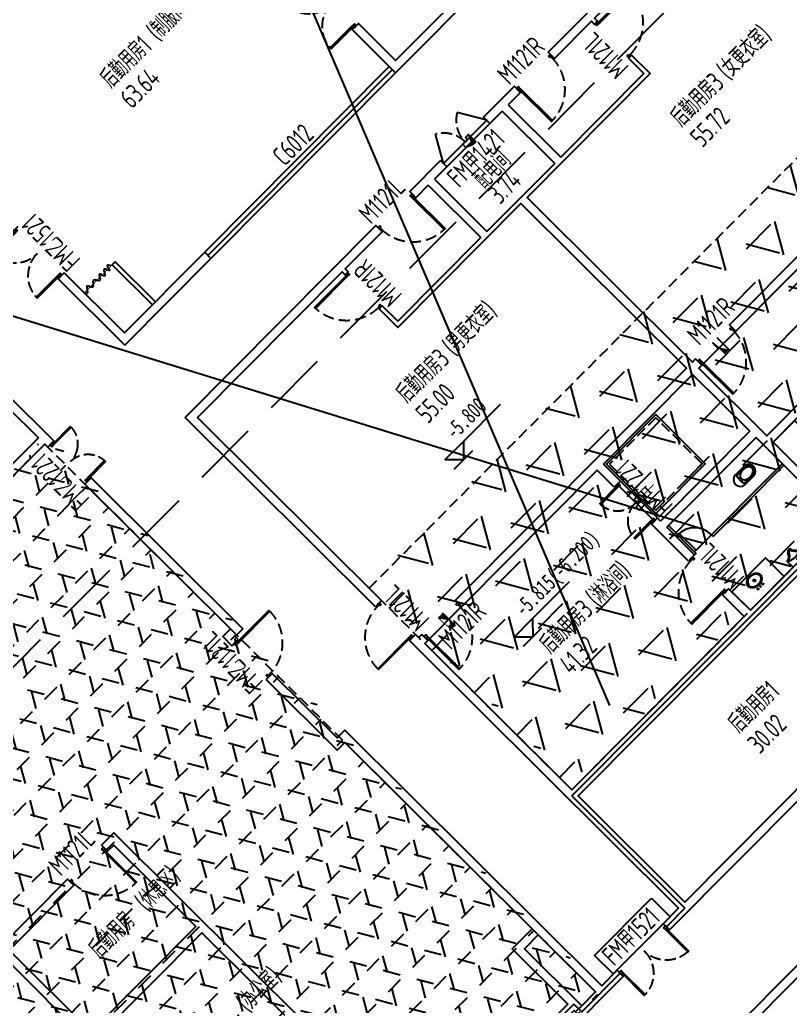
# Model space of a CAD drawing. Extents: x 517381295 to 519272522, y 3499086963 to 3500603577.
# Drawn here: x 518825204 to 518842859, y 3499861043 to 3499883646 of the extents above; entities that cross this region are included whole.
import ezdxf

# ---------------------------------------------------------------- set-up
doc = ezdxf.new("R2010")
doc.units = 0
doc.header["$LTSCALE"] = 1000
doc.header["$MEASUREMENT"] = 0
for name, pattern in [('DASH', [0.35, 0.25, -0.1]), ('DASHED', [0.75, 0.5, -0.25]), ('HIDDEN', [0.375, 0.25, -0.125])]:
    doc.linetypes.add(name, pattern=pattern)
doc.layers.get('0').update_dxf_attribs({"linetype": 'CONTINUOUS'})
doc.layers.get('DEFPOINTS').update_dxf_attribs({"color": 8, "linetype": 'CONTINUOUS'})
for name, color, linetype in [('A10-plan_B1_SEN23VEG_设计区$0$AE-WALL', 255, 'CONTINUOUS'), ('AD-AREA-USNO', 13, 'CONTINUOUS'), ('AD-INDX', 43, 'CONTINUOUS'), ('AD-LEVL-HIGH', 61, 'CONTINUOUS'), ('AD-NAME-ROOM', 9, 'CONTINUOUS'), ('AD-NUMB', 205, 'CONTINUOUS'), ('AD-SIGN', 195, 'CONTINUOUS'), ('AE-ABOV', 154, 'HIDDEN'), ('AE-DOOR-INSD', 61, 'CONTINUOUS'), ('AE-EQPM-TOLT', 70, 'CONTINUOUS'), ('AE-FLOR', 151, 'CONTINUOUS'), ('AE-WALL', 255, 'CONTINUOUS'), ('AE-WALL-HACH', 15, 'CONTINUOUS'), ('AE-WIND', 11, 'CONTINUOUS'), ('C-XREF-EXT', 7, 'CONTINUOUS')]:
    doc.layers.add(name, color=color, linetype=linetype)
doc.layers.add('不打印图层', color=8, linetype='CONTINUOUS', plot=False)
doc.layers.add('修改圈注', color=2, linetype='CONTINUOUS', plot=False)
doc.styles.add('TH-STYLE1', font='STFANGSO.TTF', dxfattribs={"width": 0.699999988079071})
doc.styles.add('TH-STYLE3', font='tssdeng.shx', dxfattribs={"width": 0.699999988079071, "bigfont": 'tssdchn.shx'})
doc.linetypes.add('ZIGZAG', pattern='A,0.0001,-0.2,[131,ltypeshp.shx,S=0.2,R=0,X=-0.2,Y=0],-0.4,[131,ltypeshp.shx,S=0.2,R=180,X=0.2,Y=0],-0.2', length=0.8001)

# ---------------------------------------------------------------- blocks, each defined once
blk = doc.blocks.new('*U332')
blk.add_lwpolyline([(30, 30), (60, 30), (60.00000000000008, 1070), (30.00000000000007, 1070)], close=True)
for points in [[(30, 0), (30, 30), (0, 30), (0, -30), (60, -30), (60, 0), (30, 0)], [(1070, 0), (1070, 30), (1100, 30), (1100, -30), (1040, -30), (1040, 0), (1070, 0)]]:
    blk.add_lwpolyline(points)
at = {"linetype": 'HIDDEN'}
blk.add_arc((30, 30), 1040, 0, 90, dxfattribs=at)
blk = doc.blocks.new('*U335')
for points in [[(30, 30), (60, 30), (60.00000000000001, 750), (30.00000000000001, 750)], [(1470, 30), (1440, 30), (1440, 750), (1470, 750)]]:
    blk.add_lwpolyline(points, close=True)
for points in [[(30, 0), (30, 30), (0, 30), (0, -30), (60, -30), (60, 0), (30, 0)], [(1470, 0), (1470, 30), (1500, 30), (1500, -30), (1440, -30), (1440, 0), (1470, 0)]]:
    blk.add_lwpolyline(points)
at = {"linetype": 'DASH'}
for centre, start, end in [((30, 30), 0, 90), ((1470, 30), 90, 180)]:
    blk.add_arc(centre, 720, start, end, dxfattribs=at)
at = {"layer": 'A10-plan_B1_SEN23VEG_设计区$0$AE-WALL'}
for points in [[(0, -100), (0, 100)], [(1500, -100), (1500, 100)]]:
    blk.add_lwpolyline(points, dxfattribs=at)
blk = doc.blocks.new('*U337')
for points in [[(30, 30), (60, 30), (60.00000000000001, 750), (30.00000000000001, 750)], [(1470, 30), (1440, 30), (1440, 750), (1470, 750)]]:
    blk.add_lwpolyline(points, close=True)
for points in [[(30, 0), (30, 30), (0, 30), (0, -30), (60, -30), (60, 0), (30, 0)], [(1470, 0), (1470, 30), (1500, 30), (1500, -30), (1440, -30), (1440, 0), (1470, 0)]]:
    blk.add_lwpolyline(points)
at = {"linetype": 'DASH'}
for centre, start, end in [((30, 30), 0, 90), ((1470, 30), 90, 180)]:
    blk.add_arc(centre, 720, start, end, dxfattribs=at)
at = {"layer": 'A10-plan_B1_SEN23VEG_设计区$0$AE-WALL'}
for points in [[(0, -100), (0, 100)], [(1500, -100), (1500, 100)]]:
    blk.add_lwpolyline(points, dxfattribs=at)
blk = doc.blocks.new('*U334')
blk.add_lwpolyline([(30, 30), (60, 30), (60.00000000000008, 1070), (30.00000000000007, 1070)], close=True)
for points in [[(30, 0), (30, 30), (0, 30), (0, -30), (60, -30), (60, 0), (30, 0)], [(1070, 0), (1070, 30), (1100, 30), (1100, -30), (1040, -30), (1040, 0), (1070, 0)]]:
    blk.add_lwpolyline(points)
at = {"linetype": 'HIDDEN'}
blk.add_arc((30, 30), 1040, 0, 90, dxfattribs=at)
blk = doc.blocks.new('*U336')
for points in [[(30, 30), (60, 30), (60, 600), (30, 600)], [(1170, 30), (1140, 30), (1140, 600), (1170, 600)]]:
    blk.add_lwpolyline(points, close=True)
for points in [[(30, 0), (30, 30), (0, 30), (0, -30), (60, -30), (60, 0), (30, 0)], [(1170, 0), (1170, 30), (1200, 30), (1200, -30), (1140, -30), (1140, 0), (1170, 0)]]:
    blk.add_lwpolyline(points)
at = {"linetype": 'DASH'}
for centre, start, end in [((30, 30), 0, 90), ((1170, 30), 90, 180)]:
    blk.add_arc(centre, 570, start, end, dxfattribs=at)
at = {"layer": 'A10-plan_B1_SEN23VEG_设计区$0$AE-WALL'}
for points in [[(0, -100), (0, 100)], [(1200, -100), (1200, 100)]]:
    blk.add_lwpolyline(points, dxfattribs=at)
blk = doc.blocks.new('*U333')
blk.add_lwpolyline([(770, 30), (740, 30), (739.9999999999999, 1070), (769.9999999999999, 1070)], close=True)
for points in [[(-270, 0), (-270, 30), (-300, 30), (-300, -30), (-240, -30), (-240, 0), (-270, 0)], [(770, 0), (770, 30), (800, 30), (800, -30), (740, -30), (740, 0), (770, 0)]]:
    blk.add_lwpolyline(points)
at = {"linetype": 'HIDDEN'}
blk.add_arc((770, 30), 1040, 90, 180, dxfattribs=at)
blk = doc.blocks.new('*U338')
for p, q in [((0, 0), (350, -606.2177826491071)), ((1400, 0), (1050, -606.2177826491071))]:
    blk.add_line(p, q)
at = {"linetype": 'DASH'}
for centre, start, end in [((0, 0), 300.0000000000038, 0), ((1400, 0), 180, 239.9999999999962)]:
    blk.add_arc(centre, 700, start, end, dxfattribs=at)
blk = doc.blocks.new('$WINLIB2D$00000002')
at = {"color": 0}
for points in [[(-0.5000000029504008, 0.5), (0.4999999970495992, 0.5)], [(-0.5000000029504008, 0.5), (-0.5000000029504008, -0.5)], [(0.4999999970495992, 0.5), (0.4999999970495992, -0.5)], [(0.5000000029504008, 0), (-0.4999999970495992, 0)], [(-0.5000000029504008, -0.5), (0.4999999970495992, -0.5)]]:
    blk.add_lwpolyline(points, dxfattribs=at)
blk = doc.blocks.new('卫生间15门槛')
at = {"layer": 'AD-SIGN'}
h = blk.add_hatch(dxfattribs=at)
h.set_pattern_fill('ANSI31', color=256, scale=500, angle=360.0000000234385, style=0)
h.set_pattern_definition([(45.00000002343853, (187442.1152952922, -544757.6708512866), (-44.19417384223812, 44.19417380608032), [])])
h.paths.add_polyline_path([(-20, -400), (130, -400), (130, 0), (0, 0), (0, -200), (-20, -200)])
blk.add_line((130, -400), (130, 0), dxfattribs=at)
at = {"layer": 'AD-SIGN', "const_width": 20}
blk.add_lwpolyline([(-15, -400), (-15, -200), (0, -200), (0, 0)], dxfattribs=at)
blk = doc.blocks.new('*U348')
at = {"layer": 'AD-SIGN'}
h = blk.add_hatch(dxfattribs=at)
h.set_pattern_fill('ANSI31', color=256, scale=500, angle=360.0000000234385, style=0)
h.set_pattern_definition([(45.00000002343853, (-50, 1.86887473e-08), (-44.19417384223812, 44.19417380608032), [])])
h.paths.add_polyline_path([(149.6666666059755, -66.6666665188968), (149.6666665705852, 0), (0, 6.39898542e-08), (3.02679837e-08, 99.99991901970185), (149.6666665286757, 99.99991903289768), (149.666666514473, 166.6673447042703), (249.666666514473, 166.6673447042703), (249.666666514473, -66.66666651889679)])
at = {"layer": 'AD-SIGN', "const_width": 20}
blk.add_lwpolyline([(149.666666514473, 166.6673447042703), (149.6666665286757, 99.99991896748544), (3.02679837e-08, 99.99991901970185), (0, 5.59416503e-08), (149.6666665705852, 0), (149.6666666059755, -66.6666665188968)], dxfattribs=at)
at = {"layer": 'DEFPOINTS'}
blk.add_lwpolyline([(149.6666666059755, -66.6666665188968), (149.6666665705852, 0), (0, 6.39898542e-08), (3.02679837e-08, 99.99991901970185), (149.6666665286757, 99.99991903289768), (149.666666514473, 166.6673447042703), (249.666666514473, 166.6673447042703), (249.666666514473, -66.66666651889679)], close=True, dxfattribs=at)
blk = doc.blocks.new('fhfshgfdshdshhdshds')
at = {"layer": 'AD-NUMB', "elevation": -0.6487093564429797}
blk.add_lwpolyline([(48173.72791147232, 47104.57385993004), (48173.72791004181, 46504.57386016846), (46323.72790813446, 46504.57386255264), (46323.72789669037, 47104.57387042046)], close=True, dxfattribs=at)
at = {"layer": 'AE-FLOR'}
for points in [[(58150.00001525879, 62350.00001335144), (56749.99999141693, 62350.00004601479)], [(58150.00001144409, 62250.00001382828), (56749.99998044968, 62250.00004601479)], [(49835.00001478195, 54900.00000715256), (48750.00000476837, 54899.99999761581)], [(58749.99996995926, 54900.00007247925), (57650.00003147125, 54900.00001430511)]]:
    blk.add_lwpolyline(points, dxfattribs=at)
at = {"layer": 'AE-FLOR', "elevation": -0.6259452302948287}
for points in [[(54350.00147342682, 54350.00005364418), (54350.00143527985, 53150.00003528595)], [(54450.00147342682, 54350.0000538826), (54450.00143527985, 53150.00003576279)]]:
    blk.add_lwpolyline(points, dxfattribs=at)
at = {"layer": 'AE-WALL'}
for p, q in [((56749.99999094009, 62250.00005245209), (56349.99999809265, 62250.00005960464)), ((58549.99999046326, 62250.00002241135), (58150.00001239777, 62250.00002908707)), ((56349.99999761581, 60550.00004816055), (58549.99999237061, 60550.00003600121))]:
    blk.add_line(p, q, dxfattribs=at)
for points in [[(60349.99995565414, 64600.00002717972), (57450.00003910065, 64600.00002479553), (57450.00006866455, 66000.00004196167), (57650.00006580353, 66000.00003814697), (57650.00006771088, 64800.00001692772), (60149.99996185303, 64800.00002527237)], [(45749.9999423027, 65500.00006818771), (45750.00004053116, 64500.00003027916), (28850.00001573563, 64499.99998831749)], [(28850.00001430511, 62150.00002717972), (32350.00000190735, 62150.000020504), (32350.00001144409, 62399.99999856949), (32150.0000166893, 62400.00000190735), (32150.00000190735, 62350.00001001358), (28850.00001192093, 62350.00004768372), (28850.0000333786, 64300.00002408028), (32149.99999713898, 64300.00003099442), (32150.00002861023, 63499.99999904633), (32349.99995517731, 63500.00001120567), (32349.99999475479, 64300.00003123283), (45749.99998283386, 64300.00005483627), (45750.00004911423, 64200.00003623962), (45949.999979496, 64200.00005102158), (45950.00000143051, 65700.00006008148), (45699.99999046326, 65700.00005865097), (45699.99998569489, 65800.00002527237)], [(48850.00000095367, 66749.99999904633), (48649.99998903275, 66750.00000143051)], [(51450.00004768372, 64600.00003623962), (48649.99998664856, 64600.00004076958), (48649.99998903275, 66750.00001764297)], [(48850.00000095367, 66749.99999904633), (48849.99999809265, 64800.00002455711), (51450.00004673004, 64800.00003361702), (51450.00004768372, 64600.00003623962)], [(45700.00001430511, 58000.00001335144), (45700.00001430511, 58100.00001192093), (45950.00003862381, 58100.00001239777), (45950.00003147125, 63000.00003480911), (45750.000041008, 63000.00003576279), (45750.00003290176, 58300.00001335144), (45500.00001430511, 58300.0000128746), (45500.00001525879, 58000.00001335144)], [(48450.00000333786, 56299.99999570847), (48450.00001335144, 62450.00004577637), (54649.99996757507, 62450.00005149841), (54649.99997425079, 62250.00005698204), (53450.00004005432, 62250.0000166893), (53449.99998855591, 62150.36496067047), (53350.00003528595, 62151.0947561264), (53350.0000128746, 62250.00002598763), (48649.99993896484, 62250.00009155273), (48650.00000143051, 56299.99999380112)], [(56149.99997282028, 62250.00004243851), (55749.99998617172, 62250.0000462532), (55749.99998426437, 62450.00003385544), (56749.99996089935, 62450.00002598763)], [(56749.99998044968, 62250.00004601479), (56749.99996089935, 62450.00002598763)], [(58150.00001144409, 62250.00001382828), (58150.00001335144, 62450.00001573563)], [(58150.00001335144, 62450.00001573563), (59150.00001621246, 62450.00001335144), (59150.00000858307, 62250.00001239777), (58749.99998855591, 62250.00002336502)], [(66349.99999141693, 56300.00000476837), (66349.99997234344, 62250.00003027916), (61550.00001907349, 62250.00004148483), (61550.00001621246, 62151.09476280212), (61450.00004196167, 62150.3649263382), (61450.00004673004, 62250.00001502037), (60250.00000095367, 62250.00002241135), (60250.00001430511, 62450.0000128746), (66549.99999523163, 62450.000010252), (66549.99997091293, 56300.000010252)], [(56149.9999961853, 62250.00002622604), (56149.9999756813, 60550.00004839897)], [(56349.99996805191, 62250.00003767014), (56349.99998283386, 60550.00004673004)], [(58549.99999332428, 62250.00002813339), (58549.99999237061, 60550.00003600121)], [(58749.99998950958, 62250.00002813339), (58749.999979496, 60550.00004673004)], [(54250.00148391724, 54900.00000238419), (49850.00000762939, 54900.00000953674), (49850.00001144409, 55100.00000762939), (57350.00004863739, 55099.99999761581), (57349.99999904633, 60450.00004029274), (53350.0000038147, 60450.00004172325), (53350.00003623962, 61050.00001430511), (53450.00001811981, 61050.00002622604), (53449.99999237061, 60550.00003147125), (56149.9999756813, 60550.00004863739)], [(58749.999979496, 60550.00004673004), (61450.00001811981, 60550.00000905991), (61449.99999666214, 61050.00005316734), (61550.00003004074, 61050.00002908707), (61550.00001430511, 60450.00000524521), (57549.99999570847, 60450.00004172325), (57550.00003385544, 55100.00001335144), (57648.54038572311, 55100.00000858307), (57650.00003147125, 54900.00001430511), (57550.00004243851, 54900.00000286102), (57550.00004243851, 52700.00000715256), (58949.99996852875, 52700.00005483627), (58948.54039859772, 52500.00000333786), (57550.00004339218, 52500.00000429153), (57549.9999666214, 50150.00008940697), (66349.99998092651, 50150.00002264977), (66349.99998950958, 54899.99999904633), (58749.9999704361, 54900.00007247925), (58749.99994850159, 55100.0000743866), (66350.00000095367, 55100.00000095367), (66349.99998474121, 55200.00000143051)], [(45500.00001525879, 58000.00001335144), (45700.00001430511, 58000.00001335144)], [(40349.99451160431, 50300.00009584427), (40349.99452400208, 53850.00004148483), (36949.99478721619, 53850.00007200241)], [(36749.99478912354, 53650.0000770092), (36749.99484920502, 56900.00003838539), (39049.99452161789, 56900.00001001358), (39049.99452400208, 56700.00001144409), (36949.99485111237, 56700.00001144409), (36949.9947924614, 54050.00007820129), (40349.99450588226, 54050.00003671646), (40349.99448680878, 56700.00003194809), (40149.99449539185, 56700.00003671646), (40149.99450016022, 56900.00003576279), (40549.9944896698, 56900.000020504), (40549.99452972412, 46500.00006651878)], [(45099.99999046326, 46750.00006771088), (43799.99998188019, 46750.00009250641), (43800.00001239777, 46500.0000808239), (42999.99452018738, 46500.00007104874), (42999.99451732635, 46300.00006532669), (44000.0000038147, 46300.00006532669), (43999.99997901917, 46550.00009465218), (45100.00001239777, 46550.0000667572), (45099.99998855591, 46300.00009822845), (45849.99999237061, 46300.00009679794), (45850.00000429153, 46300.00008773804), (46450.00003051758, 46300.00007271767), (46450.00003528595, 46500.0000641346), (45950.00001811981, 46500.00007343292), (45950.00002098083, 54800.00000047684), (45700.00001621246, 54800.00000143051), (45700.00001382828, 56900.0000128746)], [(45500.00001525879, 56900.00001335144), (45700.00001382828, 56900.0000128746)], [(45500.00001192093, 56900.00001192093), (45500.00001621246, 54599.99999928474), (45750.00001859665, 54600), (45750.00001096725, 48550.00000190735)], [(48650.00001239777, 56299.99999427795), (48450.00003242493, 56299.99999451637)], [(57350.00000476837, 49950.00006723404), (48650.00000476837, 49950.00003790855), (48649.99994421005, 46500.00009727478), (54450.01605987549, 46500.0000872612)], [(54450.01605701447, 46300.00009298325), (47949.99999237061, 46300.00004434586), (47950.00000476837, 46500.00002908707), (48449.99997663498, 46500.00009155273), (48449.99997758865, 55200.00000715256)], [(48650.00000667572, 55199.99999475479), (48450.00003194809, 55199.99999427795)], [(48650.00001430511, 55199.99999475479), (48650.0000166893, 55100.00000238419), (48748.54035949707, 55100.00000119209), (48750.00000476837, 54899.99999761581), (48650.0000038147, 54899.99999809265), (48650.00001525879, 50150.0000436306), (54250.00148105621, 50150.00005149841)], [(54250.00147247314, 54350.00004076958), (54250.00148105621, 54899.99998998642)], [(54450.00148010254, 54350.00004053116), (54450.00148010254, 54899.99998903275)], [(57350.00002717972, 53050.00003862381), (57350.00004434586, 54900.00000476837), (54450.00147104263, 54900.00000572205)], [(54250.00146770477, 51950.00004029274), (54250.00147819519, 53150.00004029274)], [(54450.00147438049, 53050.00003910065), (54450.00147914886, 53150.00004053116)], [(57350.00001573563, 53050.00003862381), (54450.00147914886, 53050.00003886223)], [(54450.00148296356, 50150.00005245209), (57350.00000762939, 50150.00006151199), (57350.00003290176, 52850.00004029274)], [(54450.00146102905, 51950.000041008), (54450.00147342682, 52850.00003910065)], [(57350.00002193451, 52850.00004005432), (54450.00146770477, 52850.0000371933)], [(54450.00146102905, 51950.000041008), (54250.00146770477, 51950.00004029274)], [(54450.00146341324, 50150.00005292892), (54450.00143909454, 50851.45966911316), (54250.0014667511, 50850.00003194809), (54250.00147867203, 50150.00003933907)], [(45750.00001096725, 48550.00000190735), (45099.99999761581, 48550.00000166893), (45099.99999046326, 46750.00006771088)], [(45299.99996852875, 46500.00010895729), (45750.00001096725, 46500.00008440018), (45750.00000238419, 48350.00000190735), (45299.99996757507, 48350.00002384186), (45299.99996852875, 46500.00010895729)]]:
    blk.add_lwpolyline(points, dxfattribs=at)
blk.add_lwpolyline([(70999.999958992, 43450.00014257431), (57000.00001430511, 43450.00004386902), (47450.00002765656, 43449.99982500076), (47450.00002861023, 43649.99982309341), (57000.0000295639, 43650.00002384186), (70999.99996042252, 43650.00013828278), (70999.999958992, 43450.00014257431)], close=True, dxfattribs=at)
at = {"layer": 'AE-WALL-HACH', "linetype": 'ZIGZAG', "ltscale": 0.5}
for p, q in [((48550.00000572205, 50050.00003790855), (66449.99994325638, 50050.00010871887)), ((48550.00000572205, 50050.00003790855), (48549.99999189377, 46400.0000846386)), ((48549.99999189377, 46400.0000846386), (47950.00000810623, 46400.00003385544))]:
    blk.add_line(p, q, dxfattribs=at)
blk.add_lwpolyline([(46450.00001811981, 46400.00012588501), (45200.0000038147, 46400.00011229515), (45200.00001144409, 46650.00006699562), (43899.99998188019, 46650.00009489059), (43900.00000858307, 46400.00010752678), (42999.99452018738, 46400.00010490417)], dxfattribs=at)
at = {"layer": '不打印图层', "const_width": 19.99999999999999}
blk.add_lwpolyline([(49750.00017738342, 66100.00002670288), (48850.00002670288, 66100.00002622604)], dxfattribs=at)
at = {"layer": '不打印图层'}
blk.add_lwpolyline([(49750.00017166138, 64800.0000269413), (49750.0001745224, 66100.00002670288), (49850.0001745224, 66100.00002717972), (49850.00017786026, 64800.00002598763)], close=True, dxfattribs=at)
blk.add_open_spline([(49719.92559623718, 66100.00002908707), (49697.27231121063, 66137.20074796677), (49643.86837625504, 66224.89957046509), (49625.43008041382, 65954.30666351318), (49549.87805652618, 66267.15118122101), (49443.66018915176, 65928.58846330643), (49401.87649583817, 66265.54531240463), (49293.28622913361, 65929.68864583969), (49207.16466426849, 66274.73044800758), (49066.83032989502, 65948.88308763504), (48997.55362606049, 66272.55238986015), (48898.42716884613, 65978.6367225647), (48860.24107074738, 66074.59279894829), (48849.99997663498, 66103.7624630928)], degree=3, knots=[0, 0, 0, 0, 88.80644524712842, 209.3567185154523, 331.3596579599989, 481.7568986713893, 608.7395036063712, 755.9999384182302, 906.5401168295083, 1071.377620566348, 1201.373261382279, 1363.484647371846, 1433.56238788932, 1433.56238788932, 1433.56238788932, 1433.56238788932], dxfattribs=at)
at = {"layer": 'AE-DOOR-INSD'}
for name, p, rotation in [('*U337', (48750.0000371933, 66750.00001811981, -0.02099833437549443), 90.00000099097433), ('*U337', (57550.00008583069, 66000.00004339218, -0.02099755438666762), 90.0000007533762), ('*U338', (58150.00000762939, 62350.00002288818), 180.0000000928465), ('*U336', (54350.00148010254, 53150.00004005432, 0.02099562876578815), 89.99999997964485)]:
    blk.add_blockref(name, p, dxfattribs=dict(at, rotation=rotation))
at = {"layer": 'AE-DOOR-INSD', "extrusion": (-1.037573161622514e-10, 1.506775818160178e-10, -1), "zscale": -1, "rotation": 89.9999999689182}
blk.add_blockref('*U336', (-45850.00004196168, 63000.00003528594, 0.04194091677471774), dxfattribs=at)
at = {"layer": 'AE-DOOR-INSD', "extrusion": (0, 0, -1)}
for name, p, xscale, zscale, rotation in [('*U332', (-55749.99998903275, 62350.00004220009), -1, -1, 179.9999996159401), ('*U332', (-61499.99998760223, 62150.72985386848), -1, -1, 89.99999964462857), ('*U334', (-40149.9944934845, 56800.0000371933), -1.000000000000002, -1.000000000000002, 179.9999999999999), ('*U334', (-54350.00144863129, 50850.72984862328), -1.000000000000035, -1.000000000000035, 270.0000000665031)]:
    blk.add_blockref(name, p, dxfattribs=dict(at, xscale=xscale, zscale=zscale, rotation=rotation))
at = {"layer": 'AE-DOOR-INSD', "extrusion": (0, 0, -1), "zscale": -1}
for name, p, rotation in [('*U332', (-59150.00001621246, 62350.00001573563), 180.0000003132469), ('*U332', (-53400.00003194809, 62150.72984981537), 270.0000002922771), ('*U333', (-45600.00000953674, 57200.00001239777), 90.000000836123), ('*U333', (-48550.00002193451, 55999.9999935627), 270.0000002452861), ('*U332', (-48749.27018356323, 54999.99992847443), 180.0000004169111), ('*U332', (-57649.27022266388, 55000.00002980232), 180.0000003473621)]:
    blk.add_blockref(name, p, dxfattribs=dict(at, rotation=rotation))
at = {"layer": 'AE-DOOR-INSD', "extrusion": (1.506775818723038e-10, 1.037573160805118e-10, -1), "zscale": -1, "rotation": 180}
blk.add_blockref('*U335', (-46450.0000038146, 46400.00003767007, 0.6469248737404089), dxfattribs=at)
at = {"layer": 'AE-FLOR'}
for p, rotation in [((57375.16667032242, 62250.00010967255), 4.368512655817757e-07), ((54350.0015335083, 53824.83337831497, -0.6259452302948287), 269.9999998772625)]:
    blk.add_blockref('*U348', p, dxfattribs=dict(at, rotation=rotation))
at = {"layer": 'AE-FLOR', "xscale": -0.9999999999999997, "rotation": 179.9999981112811}
for p in [(49300.00000333786, 54700.00000143051), (58207.49999761581, 54700.00003838539)]:
    blk.add_blockref('卫生间15门槛', p, dxfattribs=at)
at = {"layer": 'AE-WIND', "xscale": 6000, "yscale": 200, "zscale": 1200, "rotation": 6.075718907196153e-08}
blk.add_blockref('$WINLIB2D$00000002', (54450.00006961823, 64700.00005149841), dxfattribs=at)
at = {"layer": 'AD-NUMB', "style": 'TH-STYLE3'}
for s, height, rotation, width, p in [('FM乙1521', 450, 89.93948451760028, 0.699999988079071, (49344.86129713058, 66686.73654794693, 0.02099309757584397)), ('C6012', 450, 359.999959018865, 0.699999988079071, (54128.17967176437, 64877.25716257095)), ('FM乙1221', 449.9999999999999, 90.00002732075669, 0.699999988079071, (45602.20911598206, 62674.83493280411, -0.0227313625389696)), ('M1121L', 450, 359.999959018865, 0.699999988079071, (54578.65525913239, 62537.74667406082)), ('M1121R', 450, 4.098113502006952e-05, 0.699999988079071, (59076.07098388672, 62537.74598550797)), ('M1121R', 450, 90.06051548239974, 0.699999988079071, (53965.00689983368, 60893.31375551224)), ('FM甲1421', 450, 0.06052914276934143, 0.699999988079071, (56595.43644046783, 61694.97602081299, -0.6487096976931543)), ('M1121L', 450, 89.93948451760028, 0.699999988079071, (61335.56440734863, 60892.85668230057)), ('FM乙1121L', 449.9999999999999, 90.00002732075669, 0.699999988079071, (45437.41828918457, 56896.34518170357, -0.0227313625389696)), ('M1121L', 450, 359.999959018865, 0.699999988079071, (38978.03306484222, 57042.82675170898, -0.6487095824593525)), ('M1121L', 450, 89.99997267924333, 0.699999988079071, (49140.7357711792, 55206.45103788376)), ('M1121R', 450, 359.9394708572307, 0.699999988079071, (57910.50986433029, 55244.5390651226)), ('M1121R', 450, 359.9394708572307, 0.699999988079071, (48955.62888431549, 54366.20769810677)), ('FM甲1221', 450.0000000000001, 89.93948451760028, 0.6999999880790712, (54931.57223033905, 53095.74101400375, -0.6259452467982742)), ('M1121L', 450.0000000000001, 89.93948451760028, 0.699999988079071, (54911.56751203537, 50761.23074817657)), ('FM甲1521', 450, 4.098113502006952e-05, 0.699999988079071, (46457.24070167542, 46599.54885339737, -0.6487093564429797))]:
    blk.add_text(s, height=height, rotation=rotation, dxfattribs=dict(at, width=width)).set_placement(p)
blk = doc.blocks.new('2#1F$0$1-洗手盆')
at = {"layer": 'AE-EQPM-TOLT'}
for p, q in [((2.165421485900879, 225.6072156429291), (2.165287971496582, 253.5484697818756)), ((-85.8185567855835, 21.23094248771667), (-101.2314519882202, 21.23086929321289)), ((-80.00012874603271, 27.04942607879639), (-80.00020217895508, 42.46232128143311)), ((-80.00007343292236, 15.41251444816589), (-80, -0.0003807544708251953)), ((-74.18164491653442, 21.23099756240845), (-58.76875019073486, 21.23107123374939)), ((-5.819491386413574, 217.6222267150879), (-33.76074504852295, 217.6220939159393)), ((-5.818556785583496, 21.2313232421875), (-21.23145246505737, 21.23124980926514)), ((-0.0001292228698730469, 27.04980659484863), (-0.000202178955078125, 42.46270179748535)), ((-7.343292236328125e-05, 15.41289496421814), (0, -4.76837158203125e-07)), ((2.165497303009033, 209.637314081192), (2.165630340576172, 181.6960594654083)), ((5.818354606628418, 21.23137855529785), (21.23124980926514, 21.23145174980164)), ((10.15041017532349, 217.622302532196), (38.09166431427002, 217.6224355697632)), ((74.1814432144165, 21.23170375823975), (58.76854801177979, 21.23163032531738)), ((79.99987125396729, 27.05018711090088), (79.99979782104492, 42.4630823135376)), ((79.9999270439148, 15.41327548027039), (79.99999952316284, 0.0003805160522460938)), ((85.81835460662842, 21.2317590713501), (101.2312498092651, 21.23183274269104))]:
    blk.add_line(p, q, dxfattribs=at)
for centre, major_axis, ratio, start_param, end_param in [((-81.28506374359131, 217.6218674182892), (-78.45312748511125, 78.45312748511125), 0.9999999999998587, 0.2813871888045201, 0.7854029211647653), ((-41.12805557250977, 195.4743945598602), (-110.8807071252674, 110.8807071252675), 0.9999999999998922, -0.1412341857111015, 0.2813871888045365), ((-81.28506374359131, 217.6218674182892), (-64.31099186136854, 64.31099186136855), 0.9999999999995448, 0.281387188804618, 0.7854029211649638), ((-41.12805557250977, 195.4743945598602), (-96.738571501544, 96.738571501544), 0.9999999999992922, -0.1412341857111987, 0.2813871888046888), ((-14.93699741363525, 160.6011667251587), (141.7199156776068, 141.7199156776068), 0.9999999999999416, 1.086999361587949, 1.429562141083812), ((-14.93699741363525, 160.6011667251587), (-127.5777800538523, 127.5777800538523), 0.9999999999998465, -0.4837969652069927, -0.1412341857111734), ((2.165992259979248, 105.6238119602203), (182.4324554778687, 182.4324554778687), 0.9999999999999991, 0.785402921164795, 1.086999361587999), ((2.165992259979248, 105.6238119602203), (168.2903198541516, 168.2903198541516), 0.999999999999935, 0.7854029211647748, 1.086999361588069), ((2.165992259979248, 105.6238119602203), (182.4324554778388, 182.4324554778388), 0.9999999999998733, 0.4838064807415254, 0.7854029211647731), ((2.165992259979248, 105.6238119602203), (168.290319854115, 168.290319854115), 0.9999999999999892, 0.4838064807414197, 0.7854029211646867), ((19.2684588432312, 160.6013293266296), (127.5777800538555, 127.5777800538555), 0.9999999999998883, 0.1412437012457448, 0.4838064807415643), ((19.2684588432312, 160.6013293266296), (-141.7199156776257, 141.7199156776257), 0.9999999999997787, -1.429552625549262, -1.08698984605345), ((45.45918560028076, 195.4748065471649), (-96.73857150154163, 96.73857150154163), 0.9999999999999821, 4.431011307114675, 4.853632681630329), ((45.45918560028076, 195.4748065471649), (-110.8807071252677, 110.8807071252677), 0.9999999999999614, 4.431011307114841, 4.853632681630418), ((85.61598253250122, 217.6226618289948), (-64.31099186140997, 64.31099186140999), 0.9999999999996587, 3.926995574754701, 4.43101130711476), ((85.61598253250122, 217.6226618289948), (-78.45312748514795, 78.45312748514795), 0.9999999999997267, 3.926995574754657, 4.431011307114845), ((-81.28506374359131, 217.6218674182892), (78.45312748511657, 78.45312748511654), 0.9999999999998093, 2.356199247959496, 2.860214980319733), ((-41.12826633453369, 239.7697229385376), (110.8807071252727, 110.8807071252727), 0.9999999999998731, 2.860214980319855, 3.282836354835484), ((-81.28506374359131, 217.6218674182892), (64.31099186139227, 64.31099186139227), 0.9999999999997048, 2.356199247959486, 2.860214980319792), ((-41.12826633453369, 239.7697229385376), (-96.73857150157072, 96.73857150157072), 0.9999999999996559, 1.28941865352516, 1.712040028040549), ((-14.93754005432129, 274.6431999206543), (-141.7199156776264, 141.7199156776264), 0.9999999999998119, 1.712040028040517, 2.054602807536326), ((-14.93754005432129, 274.6431999206543), (-127.5777800539165, 127.5777800539165), 0.9999999999996763, 1.712040028040463, 2.054602807536228), ((2.164926528930664, 329.6207172870636), (-182.4324554778627, 182.4324554778627), 0.9999999999999879, 2.054602807536377, 2.3561992479596), ((2.164926528930664, 329.6207172870636), (-168.2903198541498, 168.2903198541498), 0.9999999999999443, 2.054602807536432, 2.356199247959672), ((2.164926528930664, 329.6207172870636), (168.290319854134, 168.290319854134), 0.9999999999999585, 3.926995574754494, 4.228592015177711), ((2.164926528930664, 329.6207172870636), (182.4324554778605, 182.4324554778605), 0.999999999999989, 3.926995574754565, 4.228592015177796), ((19.26791667938232, 274.6433627605438), (127.5777800538815, 127.5777800538815), 0.9999999999999155, 4.228592015177809, 4.571154794673665), ((19.26791667938232, 274.6433627605438), (-141.7199156775959, 141.7199156775959), 0.9999999999999456, 2.657795688382844, 3.000358467878703), ((45.45897436141968, 239.7701346874237), (-96.7385715015356, 96.7385715015356), 0.9999999999996915, 3.000358467878697, 3.422979842394419), ((45.45897436141968, 239.7701346874237), (-110.8807071252694, 110.8807071252694), 0.9999999999997521, 3.000358467878658, 3.422979842394366), ((85.61598253250122, 217.6226618289948), (64.31099186139812, 64.3109918613981), 0.999999999999817, 4.993776169189211, 5.497791901549375), ((85.61598253250122, 217.6226618289948), (-78.45312748511503, 78.45312748511505), 0.9999999999998572, 3.422979842394344, 3.926995574754592)]:
    blk.add_ellipse(centre, major_axis=major_axis, ratio=ratio, start_param=start_param, end_param=end_param, dxfattribs=at)
at = {"layer": 'AE-EQPM-TOLT', "extrusion": (-1.490962950283695e-13, -2.516027272767884e-13, -1)}
blk.add_ellipse((2.165459156036377, 217.622264623642), major_axis=(17.25340546095386, 17.25340546095386), ratio=0.9999999999998493, dxfattribs=at)
at = {"layer": 'AE-EQPM-TOLT', "extrusion": (-1.525055461955916e-13, -2.495571986361544e-13, -1)}
blk.add_ellipse((2.165459156036377, 217.622264623642), major_axis=(-11.59655121146334, 11.59655121146334), ratio=0.9999999999997264, dxfattribs=at)
at = {"layer": 'AE-EQPM-TOLT', "extrusion": (-1.550262766742972e-13, -2.583799142219822e-13, -1)}
blk.add_ellipse((-80.00010108947754, 21.23097038269043), major_axis=(-9.33380951166388, 9.33380951166388), ratio=0.9999999999995605, dxfattribs=at)
at = {"layer": 'AE-EQPM-TOLT', "extrusion": (-1.378010801856883e-13, -2.41154553825636e-13, -1)}
blk.add_ellipse((-0.0001010894775390625, 21.23135089874268), major_axis=(-9.33380951166388, 9.33380951166388), ratio=0.9999999999995605, dxfattribs=at)
at = {"layer": 'AE-EQPM-TOLT', "extrusion": (-1.37801080185688e-13, -2.411545538255601e-13, -1)}
blk.add_ellipse((79.99989891052246, 21.23173189163208), major_axis=(9.333809511663418, 9.333809511663418), ratio=0.9999999999996598, dxfattribs=at)
blk = doc.blocks.new('1-小便器')
at = {"layer": 'AE-EQPM-TOLT'}
for p, q in [((-205, 0), (205, 0)), ((-205, -190.8762443065643), (-205, 0)), ((205, 0), (205, -190.8762443065643))]:
    blk.add_line(p, q, dxfattribs=at)
blk.add_circle((-0.03083562850952148, -60.43478298187256), 20, dxfattribs=at)
for centre, radius, start, end in [((-242.807315826416, -390.5787568092346), 203.4306809856939, 19.26393695808091, 79.28938331581345), ((-152.1659698486328, -175.0054347515106), 10, 114.1083822652634, 248.1393948046204), ((5.093395233154297, -526.4251232147217), 395.0016948295107, 66.66751357737995, 114.1083822652634), ((-242.807315826416, -400.9316236972809), 233.4306809856922, 19.26393695808091, 68.13939480462042), ((242.807315826416, -400.9316236972809), 233.4306809856917, 110.4941050755644, 160.7360501464032), ((242.8073153495789, -390.5787568092346), 203.4306809856926, 100.7106192229502, 160.7360501464032), ((157.5795440673828, -172.9081089496613), 10, 290.4941050755644, 66.66751357737995), ((0.2095046043395996, -305.6471333503723), 53.99999999999918, 199.2639369580809, 269.7777177429577), ((0.2095041275024414, -316.0000002384186), 23.99999999999859, 199.2639369580809, 269.4998325326363), ((-0.2095041275024414, -305.6471331119537), 53.99999999999984, 270.2223095775961, 340.7360501464032), ((-0.2095041275024414, -316), 24.00000000000079, 270.5001674673637, 340.7360501464032)]:
    blk.add_arc(centre, radius, start, end, dxfattribs=at)
blk = doc.blocks.new('$plan$00002869')
at = {"layer": 'AE-EQPM-TOLT'}
for p, q in [((-124.8610746860504, 401.6368689537048), (-124.8610746860504, 146.5755186080933)), ((122.640275478363, 401.743293762207), (122.6402750015259, 146.5755186080933)), ((-12.36107468605042, 34.07551860809326), (10.14027523994446, 34.07551860809326))]:
    blk.add_line(p, q, dxfattribs=at)
blk.add_lwpolyline([(-158.5155510902405, 434.2126173973083), (-158.6097247600555, 146.573380947113, 0.8374979038508852), (153.1691892147064, 116.0544338226318), (156.1784539222717, 436.9065713882446, 0.9577613577990626), (-158.5155510902405, 434.2126173973083)], format="xyb", close=True, dxfattribs=at)
for points in [[(-24.95975017547607, 397.5307493209839, 0.06200400852487101), (-41.92512536048889, 389.4756441116333, 0.1071720564123029), (-81.82228541374207, 349.954701423645, 0.07853010213894975), (-106.0033779144287, 295.7872695922852, 0.06587734135090152), (-115.2630503177643, 225.8126273155212, 0.06587734135090156), (-106.0033781528473, 155.8379859924316, 0.07853010213894934), (-81.82228541374207, 101.6705532073975, 0.1071720564123034), (-41.92512536048889, 62.14961099624634, 0.1427407476924255), (-1.089138031005859, 50.24922227859497, 0.1427407476924261)], [(-1.089138031005859, 50.24922227859497, 0.1427407476924261), (39.74684929847717, 62.14961099624634, 0.1071720564123032), (79.64400935173035, 101.6705536842346, 0.07853010213894952), (103.825101852417, 155.8379859924316, 0.06587734135090115), (113.0847742557526, 225.8126273155212, 0.06587734135090129), (103.8251020908356, 295.7872695922852, 0.07853010213894995), (79.64400935173035, 349.9547019004822, 0.1071720564123029), (39.74684929847717, 389.4756441116333, 0.06245244174850177), (22.65248346328735, 397.5732860565186, 0.1427407476924253)]]:
    blk.add_lwpolyline(points, format="xyb", dxfattribs=at)
at = {"layer": 'AE-EQPM-TOLT', "extrusion": (0, 0, -1)}
for centre, radius, start, end in [((91.10556197166443, 401.6368689537048), 33.75, 0, 79.17032506872505), ((0.8322994709014893, -70.39074373245239), 514.334025, 79.17262102062418, 100.7601274862512), ((-88.89162564277649, 401.743293762207), 33.75, 100.7612821679531, 180)]:
    blk.add_arc(centre, radius, start, end, dxfattribs=at)
at = {"layer": 'AE-EQPM-TOLT'}
for centre, radius, start, end in [((-1.191991090774536, 440.486804485321), 49.09306512762488, 178.3385833062042, 1.661416693795799), ((-12.36107468605042, 146.5755186080933), 112.5, 180, 270), ((10.14027523994446, 146.5755186080933), 112.5, 270, 0)]:
    blk.add_arc(centre, radius, start, end, dxfattribs=at)
blk = doc.blocks.new('A$C17EA4383')
at = {"layer": 'AE-EQPM-TOLT'}
for p, q in [((34100.00145816803, -22499.99998927116), (34100.00107192993, -23399.99996757507)), ((37000.00000333786, -22499.99996757507), (34100.00145816803, -22499.99998927116)), ((34150.00108957291, -23349.99999332428), (34150.00132322311, -22499.99999189377)), ((34150.00132513046, -22799.99999094009), (34200.0013256073, -22800.0000140667)), ((34200.0013256073, -22800.0000140667), (34200.00109577179, -23350.00000810623)), ((34150.00119543076, -23099.99999260902), (34150.00108623505, -23349.99999189377)), ((34100.00107192993, -23399.99996757507), (34150.00106716156, -23399.99996948242)), ((34150.00110006332, -23324.99999213219), (34150.00106716156, -23399.99996948242)), ((34150.00108623505, -23349.99999189377), (37000.00001096725, -23349.99996161461)), ((34200.00109577179, -23350.00000810623), (34150.00108957291, -23349.99999332428)), ((34700.00106859207, -23399.99999856949), (34700.00108623505, -23350.00000286102)), ((34700.00106859207, -23399.99999856949), (37000.00001096725, -23399.99999833107))]:
    blk.add_line(p, q, dxfattribs=at)
for points in [[(37900.00005102158, -22849.99999141693), (37200.00003004074, -22849.99999427795), (37200.00013160706, -24300.00033903122), (37900.00015544891, -24300.00033426285)], [(34100.00145149231, -25199.99997401237), (35197.83414077759, -25199.99996900558), (35197.83414030075, -24599.999969244), (34100.00145101547, -24599.99997138977)]]:
    blk.add_lwpolyline(points, close=True, dxfattribs=at)
blk.add_arc((34150.00108957291, -23349.99999332428), 549.9999999999998, 0, 89.99997267924333, dxfattribs=at)
for name, p, rotation in [('$plan$00002869', (36490.28394031525, -22924.99997091293), 90.00000062183301), ('1-小便器', (35696.57056665421, -25199.99996447563), 180.0000000119422)]:
    blk.add_blockref(name, p, dxfattribs=dict(at, rotation=rotation))
at = {"layer": 'AE-EQPM-TOLT', "xscale": -1, "rotation": 0.0007423346476712121}
blk.add_blockref('2#1F$0$1-洗手盆', (34650.00145053864, -24999.99997234344), dxfattribs=at)
blk = doc.blocks.new('集水坑1500x1500x1500（h）')
at = {"layer": 'AE-FLOR'}
blk.add_lwpolyline([(-49.99999952316284, 1550.000000238419), (1550, 1550.000000238419), (1550, -50.00000023841858), (-50.00000047683716, -50.00000047683716)], close=True, dxfattribs=at)
at = {"layer": 'AE-FLOR', "linetype": 'DASH'}
blk.add_lwpolyline([(4.76837158203125e-07, 1500), (1500, 1499.999999761581), (1500, 0), (0, 0)], close=True, dxfattribs=at)
blk = doc.blocks.new('JSK')
at = {"layer": 'C-XREF-EXT', "xscale": -0.9999999999999998, "rotation": 180.0000000443794}
blk.add_blockref('集水坑1500x1500x1500（h）', (54550.00000715256, 54799.9999871254), dxfattribs=at)
blk = doc.blocks.new('vcbxcvbxcvbcxvbcvx')
at = {"layer": 'AE-ABOV'}
h = blk.add_hatch(dxfattribs=at)
h.set_pattern_fill('ANGLE', color=8, scale=499.9999999999997, angle=-45.15729226636613)
h.set_pattern_definition([(359.9999999998357, (-1228937.850166321, 2875940.713079453), (5.006313585909083e-09, 1746.249999999999), [1269.999999999999, -476.2499999999997]), (90, (-1228937.850166321, 2875940.713079453), (-1746.249999999999, 5.006313585909083e-09), [1270, -476.2499999999998])])
edge = h.paths.add_edge_path()
edge.add_line((-1112685.154472828, 2875590.302752495), (-1192087.85016758, 2875590.3027526))
edge.add_line((-1192087.850167751, 2875590.302752495), (-1192087.841672835, 2877396.973397291))
edge.add_line((-1192087.841672897, 2877396.973397017), (-1192087.850113824, 2880196.97342896))
edge.add_line((-1192087.850113869, 2880196.973428965), (-1192087.850146369, 2888990.713104392))
edge.add_line((-1192087.850146294, 2888990.713104486), (-1189687.850119626, 2888990.713107557))
edge.add_line((-1189687.850119591, 2888990.713107586), (-1189687.850106648, 2890990.712934787))
edge.add_line((-1189687.850106716, 2890990.712934971), (-1192087.850147726, 2890990.713080887))
edge.add_line((-1192087.850147247, 2890990.713080406), (-1192087.787451197, 2902990.861483638))
edge.add_line((-1192087.787451744, 2902990.861484051), (-1208287.912045514, 2902990.567798151))
edge.add_line((-1208287.912045479, 2902990.567798138), (-1208287.97471344, 2904646.679696687))
edge.add_line((-1208287.974713326, 2904646.679696321), (-1208287.801311024, 2904646.932287902))
edge.add_line((-1208287.801311016, 2904646.932287931), (-1208287.801312292, 2909840.692558439))
edge.add_line((-1208287.801312447, 2909840.692558765), (-1192087.847160659, 2909840.73365246))
edge.add_line((-1192087.847160339, 2909840.733652115), (-1192087.853082925, 2911690.713042712))
edge.add_line((-1192087.853083134, 2911690.713042974), (-1183187.853093049, 2911690.713084284))
edge.add_line((-1183187.853093147, 2911690.713084221), (-1183187.847171847, 2909840.712867695))
edge.add_line((-1183187.847171307, 2909840.712867737), (-1159787.841652779, 2909840.712804329))
edge.add_line((-1159787.84165287, 2909840.712804317), (-1159786.497599212, 2910740.710717343))
edge.add_line((-1159786.497599602, 2910740.710717678), (-1153686.506084432, 2910740.710701014))
edge.add_line((-1153686.506084442, 2910740.71070075), (-1153687.852495694, 2909840.814170099))
edge.add_line((-1153687.85249567, 2909840.814169884), (-1137137.843563317, 2909840.814169604))
edge.add_line((-1137137.84356308, 2909840.814169884), (-1137137.846838198, 2927340.612590737))
edge.add_line((-1137137.846838474, 2927340.61259079), (-1117537.853485405, 2927340.612575179))
edge.add_line((-1117537.853485107, 2927340.612574816), (-1117537.858750917, 2904440.713084697))
edge.add_line((-1117537.858751297, 2904440.713084936), (-1106437.860128601, 2904440.713117593))
edge.add_line((-1106437.860128403, 2904440.713117599), (-1106437.860120224, 2897440.713106017))
edge.add_line((-1106437.860120296, 2897440.713106155), (-1106137.862804846, 2897440.713070154))
edge.add_line((-1106137.86280489, 2897440.713070154), (-1106137.857584552, 2888896.974899984))
edge.add_arc((-1111037.863520622, 2888940.917486906), 4900.202968103001, -89.99996157515989, -0.5138069876330746, ccw=False)
edge.add_line((-1111037.860234737, 2884040.714518309), (-1112685.154486508, 2884040.714542268))
edge.add_line((-1112685.154486179, 2884040.714541912), (-1112685.154472571, 2875592.254593211))
edge.add_line((-1112685.154472828, 2875592.254593611), (-1112685.154472977, 2875590.302752425))
blk = doc.blocks.new('*U268')
for p, q in [((-200, 200), (200, 200)), ((0, 0), (-200, 200)), ((200, 200), (0, 0)), ((200, 200), (1000, 200)), ((-200, 0), (200, 0))]:
    blk.add_line(p, q)
at = {"style": 'TH-STYLE1', "width": 0.7}
blk.add_attdef('标高', (280.0674475692795, 333.9894894305617), '', height=250, dxfattribs=at)
blk = doc.blocks.new('gfdgdgfdggggfd')
at = {"layer": 'AD-LEVL-HIGH'}
ref = blk.add_blockref('*U268', (-1176679.67105341, 2933181.734834909), dxfattribs=dict(at, xscale=1.500000000000002, yscale=1.500000000000002, zscale=1.500000000000002, rotation=5.623632054010739e-06))
ref.add_attrib('标高', '-5.800', (-1176508.137004852, 2933631.734817743), dxfattribs={"layer": '0', "height": 374.9999999999949, "rotation": 1.366037834002524e-05, "style": 'TH-STYLE1', "width": 0.7000000000000005})
ref = blk.add_blockref('*U268', (-1178438.730417728, 2929195.639703035), dxfattribs=dict(at, xscale=1.500000000000002, yscale=1.500000000000002, zscale=1.500000000000002, rotation=5.623632054010739e-06))
ref.add_attrib('标高', '-5.815(-6.200)', (-1178267.196369648, 2929645.639686823), dxfattribs={"layer": '0', "height": 374.9999999999949, "rotation": 1.366037834002524e-05, "style": 'TH-STYLE1', "width": 0.7000000000000005})
at = {"layer": 'AD-AREA-USNO', "char_height": 450, "attachment_point": 1, "rotation": 5.709137000437871e-09, "style": 'TH-STYLE3'}
for s, insert in [('63.64', (-1176345.768400192, 2944674.958292723)), ('3.74', (-1171947.614112854, 2937153.258196354)), ('55.00', (-1176679.671050549, 2934781.734834194)), ('55.72', (-1167761.002696514, 2934781.734839439)), ('41.32', (-1178438.730411053, 2928395.639696598)), ('30.02', (-1176679.67105341, 2924053.077745199))]:
    blk.add_mtext(s, dxfattribs=dict(at, insert=insert))
at = {"layer": 'AD-NAME-ROOM', "style": 'TH-STYLE3', "width": 0.699999988079071}
for s, p in [('后勤用房1', (-1176345.768399239, 2944874.958291769)), ('配电间', (-1171947.614106655, 2937183.258189201)), ('后勤用房3', (-1176679.671050549, 2934981.734835148)), ('后勤用房3', (-1167761.002690315, 2934981.734833717)), ('后勤用房', (-1190673.919169903, 2930997.819195509)), ('后勤用房3', (-1178438.730416298, 2928595.639703512)), ('后勤用房1', (-1176679.671052933, 2924253.077745438))]:
    blk.add_text(s, height=449.9999999999997, rotation=1.366037834002524e-05, dxfattribs=at).set_placement(p)
at = {"layer": 'DEFPOINTS', "style": 'TH-STYLE3', "width": 0.699999988079071}
for s, p in [('(制服间)', (-1174818.513041496, 2944874.958291531)), ('(男更衣室)', (-1175152.415700436, 2934981.734842539)), ('(女更衣室)', (-1166233.747335911, 2934981.734835625)), ('(休息区)', (-1189146.663813114, 2930997.819197178)), ('(淋浴间)', (-1176911.475055695, 2928595.639697552)), ('(办公室)', (-1189146.663814545, 2927724.766167164))]:
    blk.add_text(s, height=449.9999999999997, rotation=1.366037834002524e-05, dxfattribs=at).set_placement(p)
blk = doc.blocks.new('ffdgdhgfdagfdahgshdg')
at = {"layer": 'AE-ABOV'}
h = blk.add_hatch(dxfattribs=at)
h.set_pattern_fill('STARS', color=8, scale=500, angle=-45.15729226620186)
h.set_pattern_definition([(3.180554681463517e-15, (0, 0), (-5.684341886080801e-14, 687.4074999999998), [396.8749999999999, -396.8749999999999]), (59.99999999999999, (0, 0), (-595.3123577519515, 343.70375), [396.875, -396.875]), (120, (198.4374990463257, 343.7037501335144), (-595.3123577519514, -343.7037499999998), [396.875, -396.875])])
h.paths.add_polyline_path([(45749.99999380112, 46500.00005030632), (28850.00002861023, 46500.0000500679), (28850.00002861023, 64299.99998402596), (45749.99999237061, 64299.99998426437)])
h = blk.add_hatch(dxfattribs=at)
h.set_pattern_fill('HONEY', color=8, scale=500, angle=-45.15729226620186)
h.set_pattern_definition([(3.180554681463517e-15, (0, 0), (1190.625, 687.4075), [793.7499999999999, -1587.5]), (120, (0, 0), (-1190.624857751951, 687.4077463808478), [793.75, -1587.5]), (59.99999999999999, (0, 0), (0.0001422480486326094, 1374.815246380847), [-1587.5, 793.75])])
h.paths.add_polyline_path([(66349.99998760223, 50150.00002527237), (48650.00001049042, 50150.00003600121), (48650.00001001358, 56700.00002861023), (66349.99998760223, 56700.00001645088)])
at = {"layer": 'AE-ABOV', "color": 8}
for points in [[(45749.99999380112, 46500.00005030632), (28850.00002861023, 46500.0000500679), (28850.00002861023, 64299.99998402596), (45749.99999237061, 64299.99998426437)], [(66349.99998760223, 50150.00002527237), (48650.00001049042, 50150.00003600121), (48650.00001001358, 56700.00002861023), (66349.99998760223, 56700.00001645088)]]:
    blk.add_lwpolyline(points, close=True, dxfattribs=at)

msp = doc.modelspace()

# ---------------------------------------------------------------- linework, layer by layer
at = {"layer": 'AD-INDX', "linetype": 'DASHED', "ltscale": 3}
msp.add_line((518914523.5731389, 3499958775.39372), (518790600.7238483, 3499834170.266816), dxfattribs=at)
at = {"layer": '修改圈注', "color": 5}
for points in [[(518838724.4317925, 3499867930.506083), (518725147.3236822, 3500133265.939648)], [(518840773.7676683, 3499871994.852213), (518608364.8301811, 3499943757.171005)]]:
    msp.add_lwpolyline(points, dxfattribs=at)

# ---------------------------------------------------------------- block references
at = {"rotation": 45.15729226620189}
msp.add_blockref('gfdgdgfdggggfd', (521744880.585254, 3498639509.556222), dxfattribs=at)
at = {"layer": 'C-XREF-EXT'}
for name, p, rotation in [('fhfshgfdshdshhdshds', (518839106.9009609, 3499796143.690385), 45.15729226620189), ('JSK', (518839106.90096, 3499796143.690385), 45.15729226636613), ('ffdgdhgfdagfdahgshdg', (518839106.9009595, 3499796143.690385), 45.15729226620189), ('vcbxcvbxcvbcxvbcvx', (521744880.5852609, 3498639509.556209), 45.15729226636613), ('A$C17EA4383', (518800030.4021835, 3499863706.78863), 45.15729226620189)]:
    msp.add_blockref(name, p, dxfattribs=dict(at, rotation=rotation))

doc.saveas('drawing.dxf')
